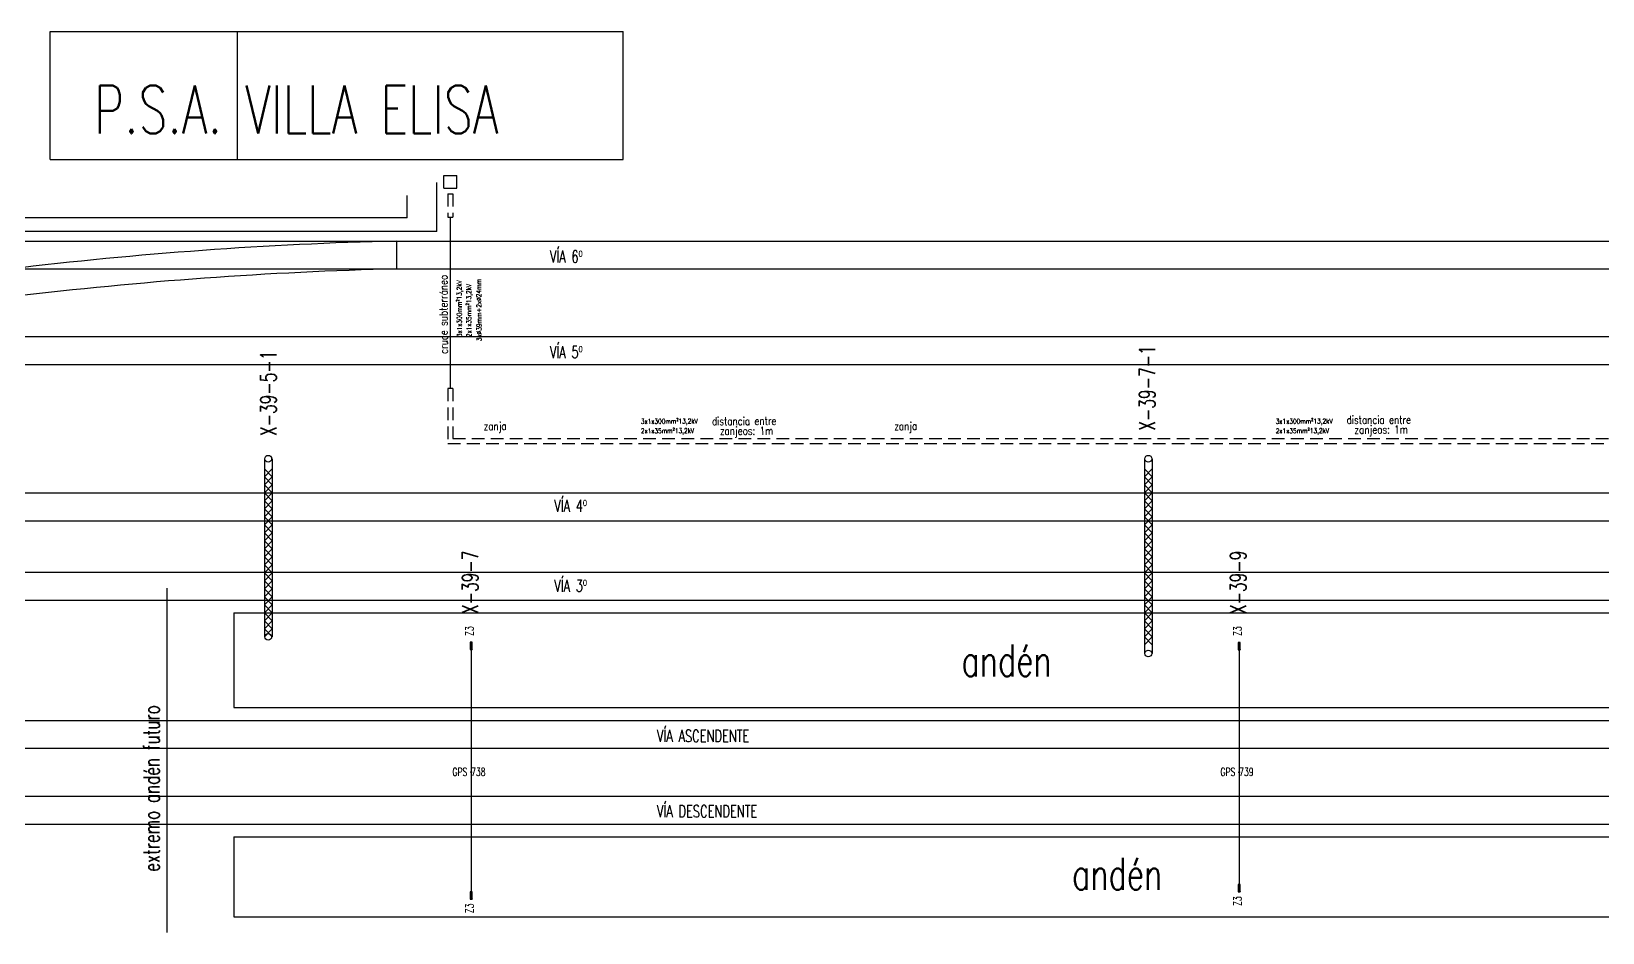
# Model space of a CAD drawing. Header units: millimetres. Extents: x 1022 to 1541, y 1119 to 1183.
# Drawn here: x 1251.4 to 1349.6, y 1127 to 1183.3 of the extents above; entities that cross this region are included whole.
import ezdxf

# ---------------------------------------------------------------- set-up
doc = ezdxf.new("R2010")
doc.units = ezdxf.units.MM
doc.linetypes.add('HIDDEN2', pattern=[4.7625, 3.175, -1.5875])
doc.layers.add('Textos catenaria', color=7, linetype='Continuous')
doc.styles.add('SIMPLEX', font='simplex.shx', dxfattribs={"width": 0.75})
doc.linetypes.add('ZIGZAG', pattern='A,0.00254,-5.08,[131,ltypeshp.shx,S=5.08,R=0,X=-5.08,Y=0],-10.16,[131,ltypeshp.shx,S=5.08,R=180,X=5.08,Y=0],-5.08', length=20.32254)

msp = doc.modelspace()

# ---------------------------------------------------------------- hatches: boundary and pattern name
for points in [[(1278.816, 1144.71), (1278.956, 1144.71), (1278.956, 1145.17), (1278.816, 1145.17)], [(1326.816, 1144.7), (1326.956, 1144.7), (1326.956, 1145.16), (1326.816, 1145.16)], [(1278.816, 1129.12), (1278.956, 1129.12), (1278.956, 1129.58), (1278.816, 1129.58)], [(1326.816, 1129.57), (1326.956, 1129.57), (1326.956, 1130.03), (1326.816, 1130.03)]]:
    msp.add_hatch(color=256).paths.add_polyline_path(points)

# ---------------------------------------------------------------- linework, layer by layer
at = {"color": 8}
for p, q in [((1252.586, 1175.34), (1252.586, 1183.34)), ((1252.586, 1183.34), (1288.386, 1183.34)), ((1264.286, 1175.34), (1264.286, 1183.34)), ((1288.386, 1175.34), (1288.386, 1183.34)), ((1252.586, 1175.34), (1288.386, 1175.34)), ((1277.186, 1173.54), (1277.186, 1174.34)), ((1277.186, 1174.34), (1277.986, 1174.34)), ((1277.186, 1173.54), (1277.986, 1173.54)), ((1277.986, 1173.54), (1277.986, 1174.34)), ((1057.947, 1170.24), (1540.806, 1170.24)), ((1057.947, 1168.5), (1540.806, 1168.5)), ((1057.947, 1164.27), (1540.806, 1164.27)), ((1057.947, 1162.53), (1540.806, 1162.53)), ((1057.947, 1154.5), (1540.806, 1154.5)), ((1057.947, 1152.76), (1540.806, 1152.76)), ((1114.126, 1149.55), (1540.806, 1149.55)), ((1114.126, 1147.81), (1540.806, 1147.81)), ((1278.886, 1144.71), (1278.886, 1129.58)), ((1326.886, 1144.7), (1326.886, 1130.03)), ((1021.889, 1140.29), (1540.806, 1140.29)), ((1021.889, 1138.55), (1540.806, 1138.55)), ((1021.889, 1135.55), (1540.806, 1135.55)), ((1021.889, 1133.81), (1540.806, 1133.81))]:
    msp.add_line(p, q, dxfattribs=at)
at = {"color": 6, "linetype": 'ZIGZAG', "ltscale": 0.05}
for q in [(1276.732, 1173.898), (1163.686, 1170.836)]:
    msp.add_line((1276.732, 1170.836), q, dxfattribs=at)
at = {"color": 1, "linetype": 'ZIGZAG', "ltscale": 0.05}
for q in [(1274.897, 1173.091), (1094.324, 1171.695)]:
    msp.add_line((1274.897, 1171.695), q, dxfattribs=at)
at = {"color": 5, "linetype": 'HIDDEN2', "ltscale": 0.25}
for p, q in [((1277.436, 1173.198), (1277.436, 1171.74)), ((1277.736, 1173.198), (1277.736, 1171.74)), ((1277.436, 1161.03), (1277.436, 1157.596)), ((1277.736, 1161.03), (1277.736, 1157.896)), ((1277.736, 1157.896), (1504.362, 1157.896)), ((1277.436, 1157.596), (1504.062, 1157.596))]:
    msp.add_line(p, q, dxfattribs=at)
for p, q in [((1277.436, 1173.198), (1277.736, 1173.198)), ((1277.436, 1171.74), (1277.736, 1171.74)), ((1274.226, 1170.24), (1274.226, 1168.5)), ((1277.736, 1161.03), (1277.436, 1161.03)), ((1264.054, 1147.01), (1484.054, 1147.01)), ((1264.054, 1147.01), (1264.054, 1141.09)), ((1278.816, 1145.17), (1278.816, 1144.71)), ((1278.956, 1145.17), (1278.816, 1145.17)), ((1278.816, 1145.17), (1278.956, 1144.71)), ((1278.956, 1144.71), (1278.956, 1145.17)), ((1326.816, 1145.16), (1326.816, 1144.7)), ((1326.956, 1145.16), (1326.816, 1145.16)), ((1326.816, 1145.16), (1326.956, 1144.7)), ((1326.956, 1144.7), (1326.956, 1145.16)), ((1278.816, 1144.71), (1278.956, 1144.71)), ((1326.816, 1144.7), (1326.956, 1144.7)), ((1264.054, 1141.09), (1484.054, 1141.09)), ((1264.054, 1133.01), (1484.054, 1133.01)), ((1264.054, 1133.01), (1264.054, 1128.01)), ((1278.816, 1129.58), (1278.816, 1129.12)), ((1278.956, 1129.58), (1278.816, 1129.58)), ((1278.816, 1129.58), (1278.956, 1129.12)), ((1278.956, 1129.12), (1278.956, 1129.58)), ((1326.816, 1130.03), (1326.816, 1129.57)), ((1326.956, 1130.03), (1326.816, 1130.03)), ((1326.816, 1130.03), (1326.956, 1129.57)), ((1326.816, 1129.57), (1326.956, 1129.57)), ((1326.956, 1129.57), (1326.956, 1130.03)), ((1278.816, 1129.12), (1278.956, 1129.12)), ((1264.054, 1128.01), (1484.054, 1128.01))]:
    msp.add_line(p, q)
at = {"color": 3, "ltscale": 0.25}
msp.add_line((1277.586, 1171.74), (1277.586, 1161.03), dxfattribs=at)
at = {"color": 4}
for p, q in [((1265.962, 1156.64), (1265.962, 1145.51)), ((1266.452, 1155.999), (1265.962, 1155.499)), ((1265.962, 1155.999), (1266.452, 1155.499)), ((1266.452, 1156.64), (1266.452, 1145.51)), ((1320.962, 1156.64), (1320.962, 1144.47)), ((1321.452, 1155.999), (1320.962, 1155.499)), ((1320.962, 1155.999), (1321.452, 1155.499)), ((1321.452, 1156.64), (1321.452, 1144.47)), ((1266.452, 1155.499), (1265.962, 1154.999)), ((1265.962, 1155.499), (1266.452, 1154.999)), ((1266.452, 1154.999), (1265.962, 1154.499)), ((1265.962, 1154.999), (1266.452, 1154.499)), ((1321.452, 1155.499), (1320.962, 1154.999)), ((1320.962, 1155.499), (1321.452, 1154.999)), ((1321.452, 1154.999), (1320.962, 1154.499)), ((1320.962, 1154.999), (1321.452, 1154.499)), ((1266.452, 1154.499), (1265.962, 1153.999)), ((1265.962, 1154.499), (1266.452, 1153.999)), ((1266.452, 1153.999), (1265.962, 1153.499)), ((1265.962, 1153.999), (1266.452, 1153.499)), ((1321.452, 1154.499), (1320.962, 1153.999)), ((1320.962, 1154.499), (1321.452, 1153.999)), ((1321.452, 1153.999), (1320.962, 1153.499)), ((1320.962, 1153.999), (1321.452, 1153.499)), ((1266.452, 1153.499), (1265.962, 1152.999)), ((1265.962, 1153.499), (1266.452, 1152.999)), ((1266.452, 1152.999), (1265.962, 1152.499)), ((1265.962, 1152.999), (1266.452, 1152.499)), ((1321.452, 1153.499), (1320.962, 1152.999)), ((1320.962, 1153.499), (1321.452, 1152.999)), ((1321.452, 1152.999), (1320.962, 1152.499)), ((1320.962, 1152.999), (1321.452, 1152.499)), ((1266.452, 1152.499), (1265.962, 1151.999)), ((1265.962, 1152.499), (1266.452, 1151.999)), ((1266.452, 1151.999), (1265.962, 1151.499)), ((1265.962, 1151.999), (1266.452, 1151.499)), ((1321.452, 1152.499), (1320.962, 1151.999)), ((1320.962, 1152.499), (1321.452, 1151.999)), ((1321.452, 1151.999), (1320.962, 1151.499)), ((1320.962, 1151.999), (1321.452, 1151.499)), ((1266.452, 1151.499), (1265.962, 1150.999)), ((1265.962, 1151.499), (1266.452, 1150.999)), ((1266.452, 1150.999), (1265.962, 1150.499)), ((1265.962, 1150.999), (1266.452, 1150.499)), ((1321.452, 1151.499), (1320.962, 1150.999)), ((1320.962, 1151.499), (1321.452, 1150.999)), ((1321.452, 1150.999), (1320.962, 1150.499)), ((1320.962, 1150.999), (1321.452, 1150.499)), ((1266.452, 1150.499), (1265.962, 1149.999)), ((1265.962, 1150.499), (1266.452, 1149.999)), ((1266.452, 1149.999), (1265.962, 1149.499)), ((1265.962, 1149.999), (1266.452, 1149.499)), ((1321.452, 1150.499), (1320.962, 1149.999)), ((1320.962, 1150.499), (1321.452, 1149.999)), ((1321.452, 1149.999), (1320.962, 1149.499)), ((1320.962, 1149.999), (1321.452, 1149.499)), ((1266.452, 1149.499), (1265.962, 1148.999)), ((1265.962, 1149.499), (1266.452, 1148.999)), ((1266.452, 1148.999), (1265.962, 1148.499)), ((1265.962, 1148.999), (1266.452, 1148.499)), ((1321.452, 1149.499), (1320.962, 1148.999)), ((1320.962, 1149.499), (1321.452, 1148.999)), ((1321.452, 1148.999), (1320.962, 1148.499)), ((1320.962, 1148.999), (1321.452, 1148.499)), ((1266.452, 1148.499), (1265.962, 1147.999)), ((1265.962, 1148.499), (1266.452, 1147.999)), ((1266.452, 1147.999), (1265.962, 1147.499)), ((1265.962, 1147.999), (1266.452, 1147.499)), ((1321.452, 1148.499), (1320.962, 1147.999)), ((1320.962, 1148.499), (1321.452, 1147.999)), ((1321.452, 1147.999), (1320.962, 1147.499)), ((1320.962, 1147.999), (1321.452, 1147.499)), ((1266.452, 1147.499), (1265.962, 1146.999)), ((1265.962, 1147.499), (1266.452, 1146.999)), ((1266.452, 1146.999), (1265.962, 1146.499)), ((1265.962, 1146.999), (1266.452, 1146.499)), ((1321.452, 1147.499), (1320.962, 1146.999)), ((1320.962, 1147.499), (1321.452, 1146.999)), ((1321.452, 1146.999), (1320.962, 1146.499)), ((1320.962, 1146.999), (1321.452, 1146.499)), ((1266.452, 1146.499), (1265.962, 1145.999)), ((1265.962, 1146.499), (1266.452, 1145.999)), ((1266.452, 1145.999), (1265.962, 1145.499)), ((1265.962, 1145.999), (1266.452, 1145.499)), ((1321.452, 1146.499), (1320.962, 1145.999)), ((1320.962, 1146.499), (1321.452, 1145.999)), ((1321.452, 1145.999), (1320.962, 1145.499)), ((1320.962, 1145.999), (1321.452, 1145.499)), ((1321.452, 1145.499), (1320.962, 1144.999)), ((1320.962, 1145.499), (1321.452, 1144.999))]:
    msp.add_line(p, q, dxfattribs=at)
at = {"color": 1}
msp.add_line((1259.893, 1127.029), (1259.893, 1148.553), dxfattribs=at)
for centre, radius in [((1266.207, 1156.64), 0.21), ((1321.207, 1156.64), 0.21), ((1266.207, 1145.51), 0.21), ((1321.207, 1144.47), 0.21), ((1278.886, 1137.05), 0.0293), ((1326.886, 1137.05), 0.0293)]:
    msp.add_circle(centre, radius)
for radius in [253.72, 251.98]:
    msp.add_arc((1280.42, 916.596), radius, 91.39903, 96.8837)

# ---------------------------------------------------------------- texts
at = {"layer": 'Textos catenaria', "style": 'SIMPLEX', "width": 0.7}
for s, height, p in [('P.S.A. VILLA ELISA', 3, (1255.315, 1176.954)), ('VÍA 6º', 0.75, (1283.802, 1168.891)), ('VÍA 5º', 0.75, (1283.802, 1162.931)), ('VÍA 4º', 0.75, (1284.073, 1153.32)), ('VÍA 3º', 0.75, (1284.073, 1148.329)), ('andén', 2, (1309.529, 1143.031)), ('VÍA ASCENDENTE', 0.75, (1290.493, 1138.941)), ('GPS 738', 0.5, (1277.715, 1136.82)), ('GPS 739', 0.5, (1325.715, 1136.82)), ('VÍA DESCENDENTE', 0.75, (1290.493, 1134.233)), ('andén', 2, (1316.443, 1129.691))]:
    msp.add_text(s, height=height, dxfattribs=at).set_placement(p)
at = {"layer": 'Textos catenaria', "style": 'SIMPLEX'}
for s, height, rotation, width, p in [('cruce subterráneo', 0.5, 90.31934, 0.8, (1277.426, 1163.193)), ('3x1x300mm²13,2kV', 0.3, 90.31934, 0.8, (1278.308, 1164.237)), ('2x1x35mm²13,2kV', 0.3, 90.31934, 0.8, (1278.902, 1164.237)), ('3xØ39mm+2xØ24mm', 0.3, 90.31934, 0.8, (1279.533, 1163.984)), ('X-39-5-1', 1, 90, 0.7, (1266.712, 1158.057)), ('X-39-7-1', 1, 90, 0.7, (1321.637, 1158.386)), ('zanja', 0.5, 0.31934, 0.8, (1279.667, 1158.427)), ('3x1x300mm²13,2kV', 0.3, 0.31934, 0.8, (1289.495, 1158.821)), ('distancia entre', 0.5, 0.31934, 0.8, (1293.938, 1158.732)), ('zanjeos: 1m', 0.5, 0.31934, 0.8, (1294.432, 1158.125)), ('zanja', 0.5, 0.31934, 0.8, (1305.327, 1158.427)), ('3x1x300mm²13,2kV', 0.3, 0.31934, 0.8, (1329.173, 1158.821)), ('distancia entre', 0.5, 0.31934, 0.8, (1333.598, 1158.808)), ('zanjeos: 1m', 0.5, 0.31934, 0.8, (1334.092, 1158.2)), ('2x1x35mm²13,2kV', 0.3, 0.31934, 0.8, (1289.495, 1158.226)), ('2x1x35mm²13,2kV', 0.3, 0.31934, 0.8, (1329.173, 1158.226)), ('X-39-7', 1, 90, 0.7, (1279.324, 1146.939)), ('X-39-9', 1, 90, 0.7, (1327.324, 1146.929)), ('Z3', 0.5, 90, 0.7, (1279.032, 1145.575)), ('Z3', 0.5, 90, 0.7, (1327.032, 1145.565)), ('Z3', 0.5, 90, 0.7, (1327.032, 1128.696)), ('Z3', 0.5, 90, 0.7, (1279.032, 1128.246))]:
    msp.add_text(s, height=height, rotation=rotation, dxfattribs=dict(at, width=width)).set_placement(p)
at = {"layer": 'Textos catenaria', "color": 1, "style": 'SIMPLEX', "width": 0.7}
msp.add_text('extremo andén futuro', height=1, rotation=90, dxfattribs=at).set_placement((1259.411, 1130.831))

doc.saveas('drawing.dxf')
